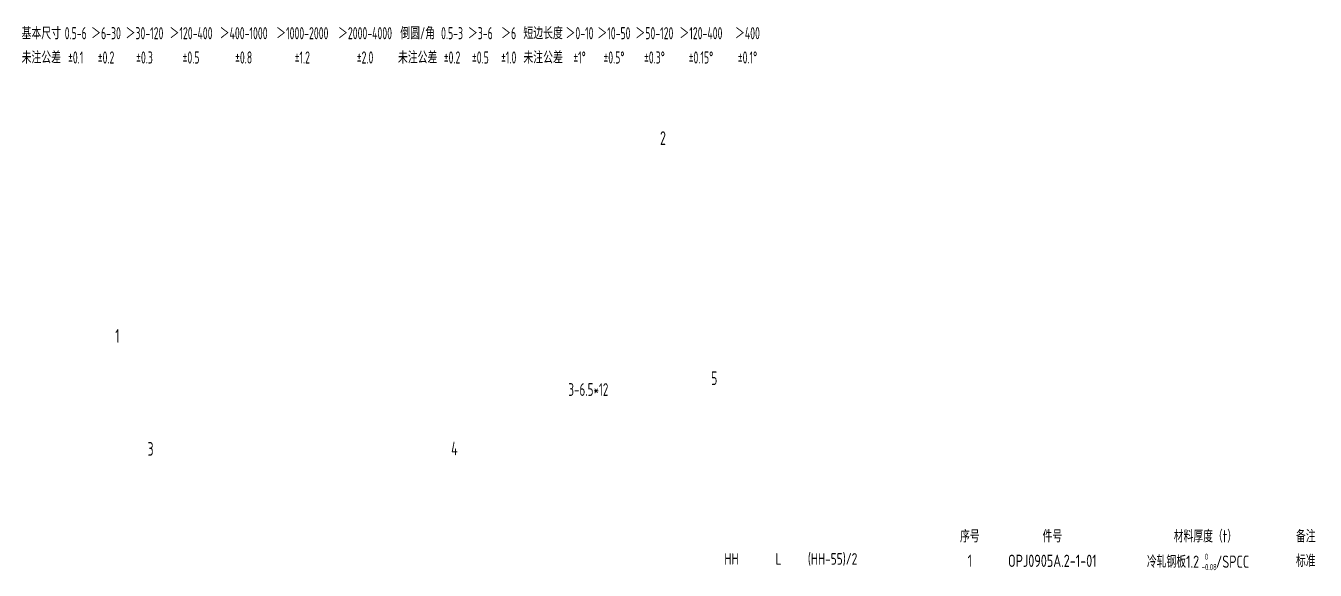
# Model space of a CAD drawing. Header units: inches. Extents: x 14216 to 120088, y -29410 to 23559.
# Drawn here: x 40832 to 43671, y -869 to 330 of the extents above; entities that cross this region are included whole.
import ezdxf
from ezdxf.enums import TextEntityAlignment as Align

# ---------------------------------------------------------------- set-up
doc = ezdxf.new("R2010")
doc.units = ezdxf.units.IN
doc.header["$LTSCALE"] = 0.3
doc.header["$MEASUREMENT"] = 0
doc.layers.add('2', color=2, linetype='Continuous')
doc.layers.add('2细实线', color=2, linetype='Continuous')
doc.styles.add('HZ', font='isocp2.shx', dxfattribs={"width": 0.7, "bigfont": 'hztxt.shx'})

msp = doc.modelspace()

# ---------------------------------------------------------------- texts
at = {"layer": '2', "color": 4, "style": 'HZ', "width": 0.7}
for s, p in [('2', (42228.783, 67.416)), ('1', (41029.232, -368.141)), ('5', (42341.219, -461.163)), ('3', (41100.371, -616.804)), ('4', (41768.893, -615.757))]:
    msp.add_text(s, height=30, dxfattribs=at).set_placement(p)
at = {"layer": '2', "style": 'HZ', "width": 0.8}
for s, height, p in [('序号', 27, (42910.902, -794.037)), ('件号', 27, (43092.577, -794.037)), ('材料厚度（t）', 27, (43429.463, -794.037)), ('备注', 27, (43650.525, -794.037)), ('HH', 25.2, (42386.002, -843.814)), ('L', 25.2, (42489.602, -843.814)), ('(HH-55)/2', 25.2, (42608.646, -843.814)), ('1', 27, (42910.902, -848.037)), ('OPJ0905A.2-1-01', 27, (43092.577, -848.037)), ('冷轧钢板1.2   /SPCC', 27, (43413.281, -849.977)), ('标准', 27, (43650.525, -848.037))]:
    msp.add_text(s, height=height, dxfattribs=at).set_placement(p, align=Align.MIDDLE_CENTER)
at = {"layer": '2', "color": 6, "insert": (42070.977, -471.047), "char_height": 28, "attachment_point": 5, "style": 'HZ'}
msp.add_mtext('3-6.5*12', dxfattribs=at)
at = {"layer": '2', "insert": (43421.388, -832.125), "char_height": 13.728, "attachment_point": 1, "style": 'HZ'}
msp.add_mtext(' 0\\P-0.08', dxfattribs=at)
at = {"layer": '2细实线', "linetype": 'ByBlock', "style": 'HZ', "width": 0.65}
for s, p in [('基本尺寸', (40866.467, 313.262)), ('0.5-6', (40942.202, 313.262)), ('＞6-30', (41009.027, 313.262)), ('＞30-120', (41093.672, 313.262)), ('＞120-400', (41196.137, 313.262)), ('＞400-1000', (41311.967, 313.262)), ('＞1000-2000', (41441.162, 313.262)), ('＞2000-4000', (41579.267, 313.262)), ('倒圆/角', (41695.097, 313.262)), ('0.5-3', (41770.832, 313.262)), ('＞3-6', (41833.202, 313.262)), ('＞6', (41895.572, 313.262)), ('短边长度', (41971.307, 313.262)), ('＞0-10', (42051.497, 313.262)), ('＞10-50', (42127.232, 313.262)), ('＞50-120', (42216.332, 313.262)), ('＞120-400', (42318.797, 313.262)), ('＞400', (42421.262, 313.262)), ('未注公差', (40866.467, 259.802)), ('%%p0.1', (40942.202, 259.802)), ('%%p0.2', (41009.027, 259.802)), ('%%p0.3', (41093.672, 259.802)), ('%%p0.5', (41196.137, 259.802)), ('%%p0.8', (41311.967, 259.802)), ('%%p1.2', (41441.162, 259.802)), ('%%p2.0', (41579.267, 259.802)), ('未注公差', (41695.097, 259.802)), ('%%p0.2', (41770.832, 259.802)), ('%%p0.5', (41833.202, 259.802)), ('%%p1.0', (41895.572, 259.802)), ('未注公差', (41971.307, 259.802)), ('%%p1%%d', (42051.497, 259.802)), ('%%p0.5%%d', (42127.232, 259.802)), ('%%p0.3%%d', (42216.332, 259.802)), ('%%p0.15%%d', (42318.797, 259.802)), ('%%p0.1%%d', (42421.262, 259.802))]:
    msp.add_text(s, height=26.73, dxfattribs=at).set_placement(p, align=Align.MIDDLE_CENTER)

doc.saveas('drawing.dxf')
